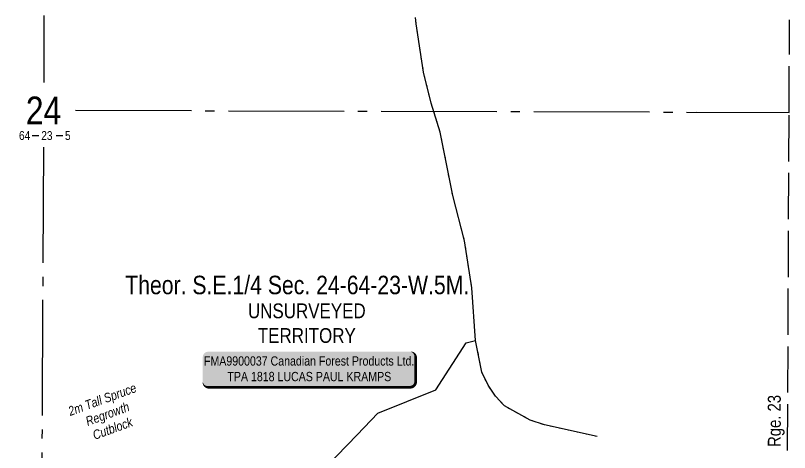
# Model space of a CAD drawing. Extents: x 456630 to 490274, y 6043290 to 6049977.
# Drawn here: x 477889 to 478725, y 6044667 to 6045139 of the extents above; entities that cross this region are included whole.
import ezdxf
from ezdxf.enums import TextEntityAlignment as Align

# ---------------------------------------------------------------- set-up
doc = ezdxf.new("R2010")
doc.units = 0
doc.header["$LTSCALE"] = 5
for name, pattern in [('foc-QUARTERLINE', [33, 25, -3, 2, -3]), ('foc-UNSURVEYED', [12.5, 10, -2.5]), ('foc-WHEELTRACKS', [2, 0.4, -1.6])]:
    doc.linetypes.add(name, pattern=pattern)
for name, color, linetype in [('10', 1, 'Continuous'), ('9', 3, 'Continuous'), ('AS-SURFACE IMPACT', 7, 'Continuous'), ('C-SYMBOL', 7, 'Continuous'), ('D-TXT', 6, 'Continuous'), ('L-QSEC', 8, 'foc-QUARTERLINE'), ('L-SECLBL', 7, 'Continuous'), ('L-UNS-T', 3, 'Continuous'), ('L-USEC', 7, 'foc-UNSURVEYED'), ('T-BUSH-T', 110, 'Continuous'), ('T-CREEK', 160, 'Continuous'), ('T-WATER-P3', 160, 'foc-WHEELTRACKS')]:
    doc.layers.add(name, color=color, linetype=linetype)
doc.styles.add('175L', font='ARIALN.TTF', dxfattribs={"height": 20})
doc.styles.add('80', font='ARIALN.TTF', dxfattribs={"height": 10})
doc.styles.add('80L', font='ARIALN.TTF', dxfattribs={"height": 10})
doc.styles.add('80LS', font='ARIALNI.TTF', dxfattribs={"height": 10})
doc.styles.add('foc-LtypeFont', font='ARIALN.TTF', dxfattribs={"height": 7.35})
doc.styles.add('SIMPLEX', font='ARIALN.TTF')
doc.linetypes.add('foc-TOPO-flowdirection', pattern='A,20,[">",foc-LtypeFont,S=0.3,R=0,X=0,Y=-0.945],-1e-05', length=20.00001)
doc.linetypes.add('foc-TOPO-flowdirection-NOLINE', pattern='A,0,[">",foc-LtypeFont,S=0.3,R=0,X=0,Y=-0.945],-20,[">",foc-LtypeFont,S=0.3,R=0,X=0,Y=-0.945],0', length=20)

# ---------------------------------------------------------------- blocks, each defined once
blk = doc.blocks.new('L-SECLBL')
at = {"layer": '9', "color": 7}
for p, q in [((-5.08, -27.83), (-12.29, -27.83)), ((20.7, -27.83), (13.5, -27.83))]:
    blk.add_line(p, q, dxfattribs=at)
at = {"layer": '10', "color": 2, "style": 'SIMPLEX'}
blk.add_attdef('SEC', text='', height=30, dxfattribs=at).set_placement((0, 0), align=Align.MIDDLE)
at = {"layer": '10', "color": 5, "style": '80L'}
blk.add_attdef('TWP', text='', height=9.5, dxfattribs=at).set_placement((-14.43, -27.37), align=Align.MIDDLE_RIGHT)
blk.add_attdef('RGE', text='', height=9.5, dxfattribs=at).set_placement((3.62, -27.37), align=Align.MIDDLE_CENTER)
blk.add_attdef('MER', text='', height=9.5, dxfattribs=at).set_placement((23.17, -27.37), align=Align.MIDDLE_LEFT)
blk = doc.blocks.new('*U532')
h = blk.add_hatch(color=255)
edge = h.paths.add_edge_path()
edge.add_line((-109, -20), (109, -20))
edge.add_arc((109, -14), 6, 270, 360)
edge.add_line((115, -14), (115, 12.5))
edge.add_arc((109, 12.5), 6, 0, 90)
edge.add_line((109, 18.5), (-109, 18.5))
edge.add_arc((-109, 12.5), 6, 90, 180)
edge.add_line((-115, 12.5), (-115, -14))
edge.add_arc((-109, -14), 6, 180, 270)
at = {"color": 44, "flags": 128}
blk.add_lwpolyline([(-109, -20, 3, 3, 0), (109, -20, 3, 3, 0.414214), (115, -14, 3, 3, 0), (115, 12.5, 3, 0, 0.414214), (109, 18.5, 0, 0, 0), (-109, 18.5, 0, 0, 0.414214), (-115, 12.5, 0, 0, 0), (-115, -14, 0, 3, 0.414214)], format="xyseb", close=True, dxfattribs=at)
at = {"color": 44, "style": '80'}
blk.add_attdef('ENTER_TEXT_001', (-35.99, -5), '', height=10, dxfattribs=at)

msp = doc.modelspace()

# ---------------------------------------------------------------- linework, layer by layer
at = {"layer": 'L-QSEC'}
for p, q in [((477919.376, 6045139.237), (477919.033, 6045066.81)), ((477953.546, 6045036.71), (478724.228, 6045034.46)), ((478624.228, 6045034.755), (478724.228, 6045034.46)), ((477918.701, 6044996.811), (477915.082, 6044233.343))]:
    msp.add_line(p, q, dxfattribs=at)
at = {"layer": 'L-USEC'}
for p, q in [((478724.228, 6045034.46), (478724.687, 6045134.669)), ((478720.553, 6044231.55), (478724.228, 6045034.46))]:
    msp.add_line(p, q, dxfattribs=at)
at = {"layer": 'T-CREEK', "linetype": 'foc-TOPO-flowdirection', "flags": 128}
msp.add_lwpolyline([(477864.686, 6044133.479), (477865.028, 6044153.212), (477868.926, 6044215.019), (477873.83, 6044249.003), (477877.993, 6044264.572), (477890.442, 6044295.01), (477898.358, 6044309.587), (477926.248, 6044345.172), (477958.067, 6044394.351), (477967.654, 6044405.825), (477978.206, 6044415.294), (477990.943, 6044422.73), (478068.913, 6044445.866), (478090.583, 6044450.514), (478094.392, 6044457.287), (478099.895, 6044458.557), (478103.705, 6044456.864), (478117.039, 6044457.711), (478121.907, 6044459.828), (478125.081, 6044465.966), (478130.16, 6044471.681), (478130.795, 6044480.147), (478131.005, 6044502.159), (478140.741, 6044508.086), (478146.455, 6044509.779), (478157.037, 6044520.998), (478154.284, 6044535.39), (478147.087, 6044555.284), (478151.107, 6044572.64), (478164.864, 6044587.033), (478190.895, 6044617.301), (478257.727, 6044685.846), (478279.823, 6044709.487), (478342.55, 6044734.416), (478375.554, 6044785.309), (478385.632, 6044788.082)], dxfattribs=at)
at = {"layer": 'T-WATER-P3', "flags": 128}
for points in [[(478385.632, 6044788.082), (478381.494, 6044844.666), (478373.721, 6044895.769), (478360.911, 6044944.533), (478347.437, 6045013.188), (478337.559, 6045044.41), (478329.366, 6045078.053), (478321.321, 6045130.305), (478320.762, 6045136.96)], [(478516.883, 6044684.133), (478459.899, 6044696.744), (478444.463, 6044701.862), (478416.665, 6044717.186), (478407.013, 6044727.808), (478399.016, 6044739.649), (478392.393, 6044753.859), (478385.632, 6044788.082)]]:
    msp.add_lwpolyline(points, dxfattribs=at)
at = {"layer": 'T-WATER-P3', "linetype": 'foc-TOPO-flowdirection-NOLINE', "flags": 128}
for points in [[(478385.632, 6044788.082), (478381.494, 6044844.666), (478373.721, 6044895.769), (478360.911, 6044944.533), (478347.437, 6045013.188), (478337.559, 6045044.41), (478329.366, 6045078.053), (478321.321, 6045130.305), (478320.762, 6045136.96)], [(478516.883, 6044684.133), (478459.899, 6044696.744), (478444.463, 6044701.862), (478416.665, 6044717.186), (478407.013, 6044727.808), (478399.016, 6044739.649), (478392.393, 6044753.859), (478385.632, 6044788.082)]]:
    msp.add_lwpolyline(points, dxfattribs=at)

# ---------------------------------------------------------------- block references
at = {"layer": 'AS-SURFACE IMPACT'}
ref = msp.add_blockref('*U532', (478205.844, 6044757.379), dxfattribs=at)
ref.add_attrib('ENTER_TEXT_001', 'FMA9900037 Canadian Forest Products Ltd.', (478092.178, 6044760.797), dxfattribs={"layer": '0', "color": 44, "height": 10, "style": '80'})
ref.add_attrib('ENTER_TEXT_002', 'TPA 1818 LUCAS PAUL KRAMPS', (478117.509, 6044743.953), dxfattribs={"layer": '0', "color": 44, "height": 10, "style": '80'})
at = {"layer": 'L-SECLBL'}
msp.add_blockref('L-SECLBL', (477918.891, 6045036.81), dxfattribs=at).add_auto_attribs({'SEC': '24', 'TWP': '64', 'RGE': '23', 'MER': '5'})

# ---------------------------------------------------------------- texts
at = {"layer": 'C-SYMBOL', "color": 3, "style": '175L'}
msp.add_text('Theor. S.E.1/4 Sec. 24-64-23-W.5M.', height=19.98958, dxfattribs=at).set_placement((478192.946, 6044831.929), align=Align.BOTTOM_CENTER)
at = {"layer": 'D-TXT', "insert": (478701.245, 6044672.893), "char_height": 13.9927, "attachment_point": 1, "rotation": 90, "style": '80L'}
msp.add_mtext_dynamic_manual_height_columns('Rge. 23', width=73.75526, gutter_width=47.5, heights=[0], dxfattribs=at)
at = {"layer": 'L-UNS-T', "insert": (478203.283, 6044806.521), "char_height": 15.99166, "attachment_point": 5, "style": '80L'}
msp.add_mtext_dynamic_manual_height_columns('UNSURVEYED TERRITORY', width=126.41375, gutter_width=47.5, heights=[0], dxfattribs=at)
at = {"layer": 'T-BUSH-T', "insert": (477916.941, 6044705.739), "char_height": 10, "attachment_point": 1, "rotation": 20, "style": '80LS'}
msp.add_mtext_dynamic_manual_height_columns('\\pi29.208;2m Tall Spruce\\P\\pi43.158;Regrowth\\P\\pi45.177;{\\C48;Cutblock}', width=134.49456, gutter_width=50, heights=[0], dxfattribs=at)

doc.saveas('drawing.dxf')
